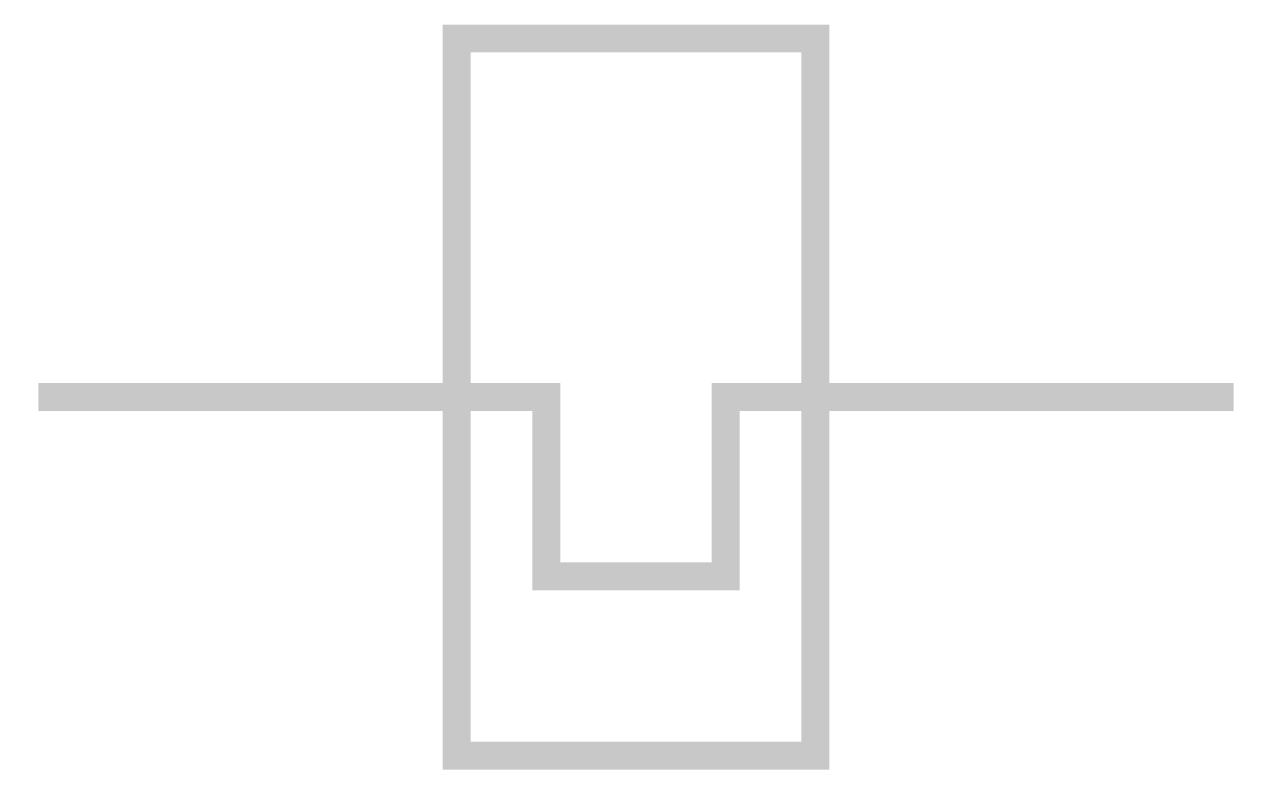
# Model space of a CAD drawing. Header units: millimetres. Extents: x 204 to 1739, y 119 to 1054.
import ezdxf

# ---------------------------------------------------------------- set-up
doc = ezdxf.new("R2010")
doc.units = ezdxf.units.MM
doc.layers.add('ELEMENT', color=3, linetype='Continuous')

# ---------------------------------------------------------------- blocks, each defined once
blk = doc.blocks.new('热继电器')
at = {"layer": 'ELEMENT', "color": 3, "const_width": 35}
for points in [[(525, -450), (525, 450), (975, 450), (975, -450), (525, -450)], [(0, 0), (637.5, 0), (637.5, -225), (862.5, -225), (862.5, 0), (1500, 0)]]:
    blk.add_lwpolyline(points, dxfattribs=at)
at = {"layer": 'ELEMENT', "color": 3, "flags": 9}
blk.add_attdef('S', (0, 0), '', height=0.01, rotation=90, dxfattribs=at)

msp = doc.modelspace()

# ---------------------------------------------------------------- block references
msp.add_blockref('热继电器', (221.3, 586.4))

doc.saveas('drawing.dxf')
